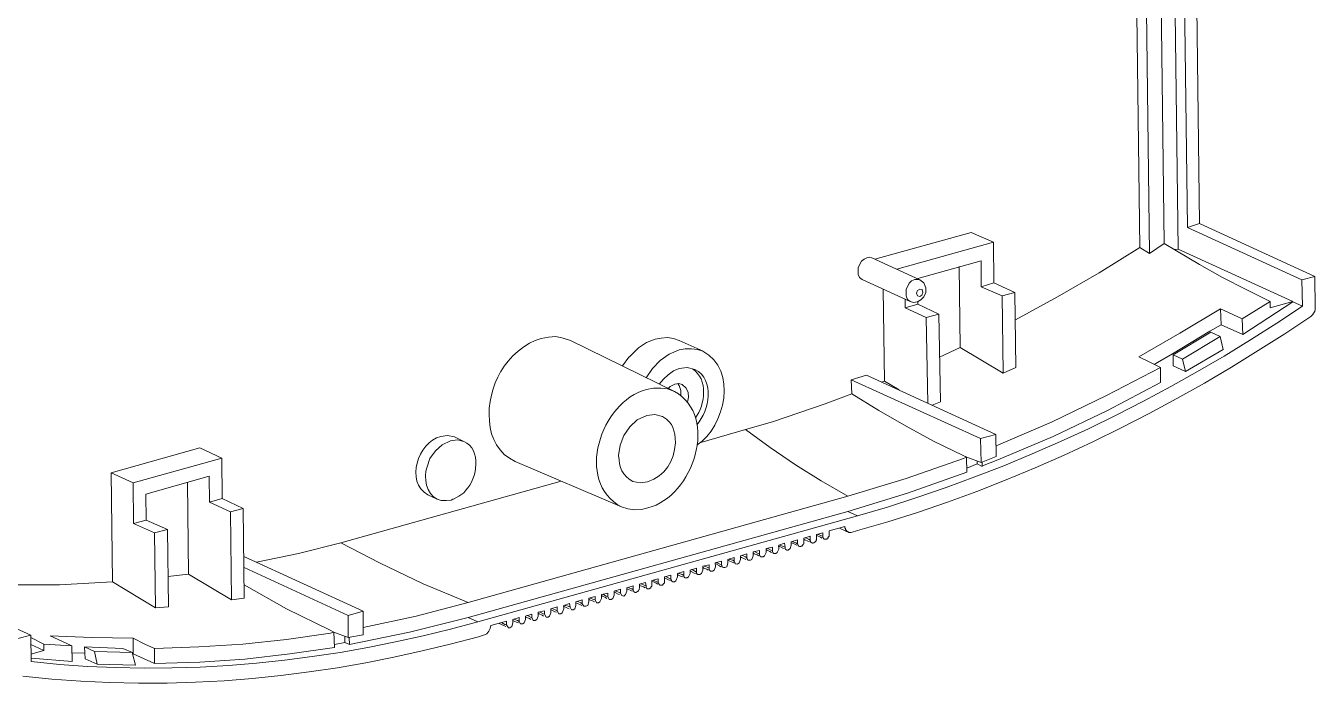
# Model space of a CAD drawing. Header units: millimetres. Extents: x 0 to 204, y 0 to 288.
# Drawn here: x 34.2 to 89.9, y 88.5 to 116.9 of the extents above; entities that cross this region are included whole.
import ezdxf

# ---------------------------------------------------------------- set-up
doc = ezdxf.new("R2010")
doc.units = ezdxf.units.MM

msp = doc.modelspace()

# ---------------------------------------------------------------- linework, layer by layer
at = {"color": 0, "lineweight": 0}
for points in [[(82.782833, 107.039833), (82.338333, 142.070667)], [(82.973333, 142.494), (83.417833, 107.463167)], [(84.0105, 107.230333), (83.566, 142.345833)], [(83.968167, 142.282333), (84.412667, 108.161667)], [(84.5185, 142.261167), (84.941833, 108.331)], [(82.3595, 107.293833), (81.915, 142.0495)], [(84.412667, 108.161667), (84.941833, 108.331)], [(84.412667, 108.161667), (89.365667, 105.896833)], [(89.916, 106.045), (84.941833, 108.331)], [(70.908333, 106.785833), (75.078167, 107.95)], [(76.030667, 107.526667), (71.860833, 106.3625)], [(75.078167, 107.95), (76.030667, 107.526667)], [(76.030667, 107.526667), (76.051833, 105.769833)], [(76.983167, 104.161167), (78.8035, 105.156), (80.602667, 106.193167), (82.3595, 107.293833)], [(82.3595, 107.293833), (82.782833, 107.039833)], [(82.782833, 107.039833), (83.417833, 107.463167)], [(83.417833, 107.463167), (83.947, 107.145667)], [(83.862333, 107.209167), (84.0105, 107.230333)], [(87.989833, 104.9655), (86.952667, 105.4735), (85.936667, 106.002667), (84.941833, 106.553), (83.947, 107.145667)], [(88.9635, 104.9655), (84.0105, 107.230333)], [(70.569667, 106.849333), (70.442667, 106.785833), (70.336833, 106.701167), (70.188667, 106.426), (70.188667, 106.129667), (70.252167, 106.002667), (70.358, 105.918)], [(70.781333, 106.849333), (70.6755, 106.8705), (70.569667, 106.849333)], [(70.781333, 106.849333), (72.855667, 105.896833)], [(72.771, 105.960333), (75.5015, 106.722333)], [(74.549, 106.468333), (74.591333, 102.975833)], [(75.5015, 106.722333), (75.5015, 105.6005)], [(70.358, 105.918), (72.432333, 104.9655)], [(72.644, 105.918), (72.495833, 105.8545), (72.39, 105.748667), (72.263, 105.4735), (72.263, 105.198333), (72.3265, 105.050167), (72.432333, 104.9655)], [(72.855667, 105.896833), (72.749833, 105.918), (72.644, 105.918)], [(72.749833, 104.944333), (72.898, 105.029), (73.025, 105.156), (73.109667, 105.3465), (73.109667, 105.558167), (73.025, 105.769833), (72.855667, 105.896833)], [(72.771, 105.960333), (72.771, 105.939167)], [(89.916, 106.045), (89.365667, 105.896833)], [(89.365667, 105.896833), (89.386833, 104.753833)], [(89.937167, 104.669167), (89.916, 106.045)], [(71.331667, 101.515333), (71.268167, 105.494667)], [(75.5015, 105.6005), (76.051833, 105.769833)], [(76.411667, 105.198333), (75.5015, 105.6005)], [(76.962, 105.3465), (76.051833, 105.769833)], [(76.962, 105.3465), (76.411667, 105.198333)], [(77.004333, 102.108), (76.962, 105.3465)], [(70.1675, 95.6945), (71.450579, 96.073786), (72.72335, 96.480042), (73.985682, 96.91283), (75.237446, 97.37171), (76.47851, 97.856245), (77.708745, 98.365996), (78.928021, 98.900523), (80.136206, 99.459389), (81.333172, 100.042153), (82.518787, 100.648378), (83.692922, 101.277626), (84.855447, 101.929456), (86.00623, 102.60343), (87.145143, 103.299111), (88.272054, 104.016058), (89.386833, 104.753833)], [(72.220667, 105.050167), (72.220667, 104.690333)], [(72.220667, 104.690333), (72.771, 104.8385)], [(72.432333, 104.9655), (72.5805, 104.923167), (72.749833, 104.944333)], [(72.771, 104.9655), (72.771, 104.8385)], [(73.681167, 104.415167), (72.771, 104.8385)], [(76.411667, 105.198333), (76.454, 101.854)], [(86.783333, 104.2035), (87.989833, 104.9655)], [(86.8045, 103.526167), (88.9635, 104.944333)], [(88.9635, 104.9655), (87.989833, 104.690333)], [(87.989833, 104.9655), (87.989833, 104.690333)], [(88.9635, 104.9655), (88.9635, 104.944333)], [(89.386833, 104.753833), (88.9635, 104.944333)], [(70.1675, 95.0595), (71.467104, 95.434708), (72.759489, 95.841594), (74.044032, 96.279166), (75.320112, 96.746434), (76.587107, 97.242407), (77.844396, 97.766094), (79.091357, 98.316506), (80.327368, 98.892651), (81.551807, 99.493539), (82.764054, 100.118178), (83.963486, 100.765579), (85.149482, 101.434751), (86.321419, 102.124703), (87.478677, 102.834445), (88.620633, 103.562985), (89.746667, 104.309333)], [(73.130833, 104.267), (72.220667, 104.690333)], [(73.681167, 104.415167), (73.130833, 104.267)], [(73.130833, 104.267), (73.194333, 100.562833)], [(73.744667, 100.626333), (73.681167, 104.415167)], [(82.317167, 102.573667), (84.095167, 103.589667), (85.852, 104.648)], [(85.873167, 103.9495), (85.852, 104.648)], [(85.852, 104.648), (86.381167, 104.394)], [(86.381167, 104.394), (86.783333, 104.2035)], [(86.8045, 103.526167), (86.783333, 104.2035)], [(89.746667, 104.309333), (89.8525, 104.415167), (89.8525, 104.436333), (89.894833, 104.478667), (89.894833, 104.499833), (89.916, 104.521), (89.916, 104.563333), (89.937167, 104.605667), (89.937167, 104.669167)], [(85.873167, 103.9495), (85.386333, 103.674333), (83.777667, 102.700667)], [(83.798833, 102.658333), (85.428667, 103.632)], [(85.428667, 103.632), (85.830833, 103.4415)], [(86.8045, 103.526167), (85.873167, 103.9495)], [(56.493833, 103.356833), (56.241121, 103.277434), (55.987338, 103.15489), (55.738128, 102.996793), (55.499132, 102.810733), (55.275996, 102.6043), (55.07436, 102.385085), (54.89987, 102.160677), (54.758167, 101.938667)], [(57.763833, 103.272167), (57.446333, 103.378), (57.128833, 103.4415), (56.811333, 103.420333), (56.493833, 103.356833)], [(57.763833, 103.272167), (62.251167, 101.070833)], [(61.425667, 103.335667), (61.044667, 103.1875), (60.706, 102.954667), (60.303833, 102.573667)], [(62.462833, 103.272167), (62.208833, 103.356833), (61.954833, 103.399167), (61.679667, 103.378), (61.425667, 103.335667)], [(62.462833, 103.272167), (63.5, 102.8065)], [(84.201, 102.467833), (85.830833, 103.4415)], [(85.830833, 103.4415), (85.957833, 102.891167)], [(60.0075, 102.1715), (60.282667, 102.5525), (60.282667, 102.573667), (60.303833, 102.573667)], [(62.462833, 102.87), (62.018333, 102.6795), (61.637333, 102.404333), (61.298667, 102.065667), (61.0235, 101.6635)], [(63.478833, 102.8065), (63.246, 102.891167), (62.992, 102.912333), (62.716833, 102.912333), (62.462833, 102.87)], [(63.224833, 98.7425), (63.445382, 98.916183), (63.648545, 99.122779), (63.8322, 99.357528), (63.994225, 99.615675), (64.132498, 99.89246), (64.244895, 100.183125), (64.329295, 100.482914), (64.383576, 100.787068), (64.405615, 101.090829), (64.393289, 101.389439), (64.344477, 101.678141), (64.257056, 101.952177), (64.128903, 102.206789), (63.957897, 102.437218), (63.741914, 102.638708), (63.478833, 102.8065)], [(73.702333, 102.5525), (74.591333, 102.975833)], [(74.591333, 102.975833), (76.454, 101.854)], [(82.317167, 102.573667), (82.825167, 102.319667)], [(83.777667, 102.700667), (83.1215, 102.319667), (82.973333, 102.235)], [(83.798833, 102.658333), (84.201, 102.467833)], [(83.798833, 102.1715), (83.798833, 102.658333)], [(84.328, 101.938667), (85.957833, 102.891167)], [(62.462833, 102.065667), (62.208833, 101.959833), (61.976, 101.7905), (61.7855, 101.6), (61.595, 101.388333)], [(63.140167, 102.023333), (62.8015, 102.108), (62.462833, 102.065667)], [(63.161333, 99.927833), (63.236782, 100.039797), (63.304781, 100.162942), (63.364543, 100.295455), (63.415284, 100.435519), (63.456216, 100.581319), (63.486554, 100.73104), (63.505512, 100.882866), (63.512303, 101.034982), (63.506143, 101.185573), (63.486244, 101.332823), (63.451821, 101.474916), (63.402088, 101.610038), (63.336258, 101.736372), (63.253547, 101.852105), (63.153167, 101.955419), (63.034333, 102.0445)], [(63.224833, 99.6315), (63.322555, 99.756607), (63.412235, 99.895246), (63.492653, 100.045214), (63.56259, 100.204306), (63.620826, 100.370322), (63.66614, 100.541057), (63.697312, 100.714309), (63.713122, 100.887874), (63.71235, 101.05955), (63.693776, 101.227134), (63.65618, 101.388422), (63.598342, 101.541213), (63.519042, 101.683302), (63.417059, 101.812487), (63.291174, 101.926565), (63.140167, 102.023333)], [(76.157667, 98.721333), (78.570667, 99.7585), (80.920167, 100.9015), (83.2485, 102.108)], [(76.454, 101.854), (77.004333, 102.108)], [(82.825167, 102.319667), (83.2485, 102.108)], [(83.2485, 102.108), (83.2485, 101.451833)], [(84.328, 101.938667), (83.798833, 102.1715)], [(84.328, 101.938667), (84.201, 102.467833)], [(54.737, 101.9175), (54.614829, 101.690037), (54.507395, 101.444526), (54.416165, 101.184417), (54.342605, 100.913158), (54.288182, 100.6342), (54.254363, 100.350991), (54.242613, 100.066981), (54.2544, 99.78562), (54.29119, 99.510356), (54.35445, 99.24464), (54.445646, 98.99192), (54.566245, 98.755646), (54.717713, 98.539268), (54.901517, 98.346235), (55.119124, 98.179996), (55.372, 98.044)], [(54.737, 101.9175), (54.758167, 101.9175), (54.758167, 101.938667)], [(62.272333, 101.388333), (62.441667, 101.4095), (62.589833, 101.367167)], [(62.462833, 101.324833), (62.441667, 101.346), (62.399333, 101.4095)], [(70.5485, 101.769333), (69.892333, 101.578833)], [(69.892333, 101.578833), (75.480333, 99.038833)], [(69.9135, 100.965), (69.892333, 101.578833)], [(70.5485, 101.769333), (76.1365, 99.208167)], [(71.204667, 101.473), (71.331667, 101.515333)], [(71.331667, 101.515333), (71.966667, 101.134333)], [(76.221167, 98.1075), (78.613, 99.1235), (80.9625, 100.245333), (83.2485, 101.451833)], [(61.044667, 101.1555), (60.861348, 101.097842), (60.683355, 101.024004), (60.51112, 100.934951), (60.345075, 100.83165), (60.185653, 100.715066), (60.033287, 100.586164), (59.888408, 100.445912), (59.751449, 100.295273), (59.622844, 100.135216), (59.503024, 99.966704), (59.392423, 99.790705), (59.291471, 99.608184), (59.200603, 99.420106), (59.120251, 99.227438), (59.050847, 99.031145), (58.992823, 98.832194), (58.946613, 98.631549), (58.912648, 98.430178), (58.891362, 98.229045), (58.883186, 98.029117), (58.888554, 97.831359), (58.907898, 97.636738), (58.94165, 97.446219), (58.990243, 97.260767), (59.05411, 97.081349), (59.133683, 96.908931), (59.229394, 96.744479), (59.341676, 96.588957), (59.470962, 96.443333), (59.617684, 96.308571), (59.782275, 96.185638), (59.965167, 96.0755)], [(62.251167, 101.070833), (61.954833, 101.176667), (61.6585, 101.219), (61.341, 101.219), (61.044667, 101.1555)], [(61.108167, 96.033167), (61.289424, 96.088371), (61.465478, 96.159935), (61.63591, 96.246883), (61.8003, 96.348238), (61.958231, 96.463023), (62.109284, 96.590262), (62.25304, 96.728979), (62.389081, 96.878196), (62.516988, 97.036938), (62.636342, 97.204228), (62.746726, 97.37909), (62.847719, 97.560546), (62.938905, 97.747621), (63.019864, 97.939338), (63.090177, 98.134721), (63.149427, 98.332793), (63.197194, 98.532577), (63.23306, 98.733097), (63.256607, 98.933377), (63.267415, 99.13244), (63.265066, 99.32931), (63.249142, 99.523009), (63.219224, 99.712562), (63.174893, 99.896993), (63.115731, 100.075324), (63.04132, 100.246579), (62.95124, 100.409782), (62.845074, 100.563956), (62.722401, 100.708124), (62.582805, 100.841311), (62.425867, 100.96254), (62.251167, 101.070833)], [(62.060667, 101.2825), (61.976, 101.197833)], [(62.060667, 101.2825), (62.272333, 101.388333)], [(62.462833, 101.324833), (62.526333, 101.113167), (62.526333, 100.9015)], [(62.589833, 101.367167), (62.759167, 101.219), (62.843833, 101.0285), (62.865, 100.816833), (62.822667, 100.605167)], [(69.9135, 100.965), (68.7705, 100.541667), (67.6275, 100.1395), (66.4845, 99.7585), (65.320333, 99.419833)], [(69.9135, 100.965), (71.077667, 100.245333), (72.263, 99.568), (73.4695, 98.911833), (74.697167, 98.319167)], [(73.384833, 100.478167), (73.744667, 100.626333)], [(61.065833, 100.033667), (60.6425, 99.843167), (60.325, 99.546833), (60.071, 99.165833), (59.901667, 98.7425), (59.838167, 98.298), (59.857148, 98.109892), (59.884915, 97.93772), (59.925324, 97.780357), (59.982232, 97.636674), (60.059497, 97.505542), (60.160975, 97.385832), (60.290524, 97.276417), (60.452, 97.176167)], [(61.743167, 99.991333), (61.4045, 100.076), (61.065833, 100.033667)], [(61.087, 97.155), (61.355796, 97.270257), (61.590932, 97.418839), (61.792383, 97.597857), (61.960125, 97.80442), (62.094132, 98.035639), (62.19438, 98.288624), (62.260845, 98.560485), (62.2935, 98.848333), (62.281472, 99.045353), (62.262825, 99.218915), (62.23276, 99.373014), (62.186476, 99.511644), (62.119175, 99.638797), (62.026056, 99.758467), (61.90232, 99.874648), (61.743167, 99.991333)], [(52.747333, 99.102333), (52.451, 99.165833), (52.154667, 99.1235)], [(63.394167, 98.8695), (65.320333, 99.419833)], [(69.744167, 96.541167), (68.594006, 97.198822), (67.479995, 97.899008), (66.392111, 98.639941), (65.320333, 99.419833)], [(76.1365, 99.208167), (75.480333, 99.038833)], [(76.157667, 98.255667), (76.1365, 99.208167)], [(41.740667, 98.636667), (37.9095, 97.557167)], [(41.740667, 98.636667), (42.693167, 98.192167)], [(52.154667, 99.1235), (51.97352, 99.059544), (51.804243, 98.965103), (51.648484, 98.84404), (51.507893, 98.700216), (51.384119, 98.537493), (51.278813, 98.359733), (51.193624, 98.170797), (51.1302, 97.974547), (51.090192, 97.774845), (51.075249, 97.575553), (51.087021, 97.380533), (51.127157, 97.193646), (51.197307, 97.018754), (51.29912, 96.859719), (51.434246, 96.720402), (51.604333, 96.604667)], [(52.578, 98.933), (52.218167, 98.763667), (51.921833, 98.509667), (51.689, 98.171), (51.562, 97.811167), (51.516595, 97.626442), (51.497805, 97.427686), (51.506748, 97.223358), (51.544537, 97.021915), (51.612292, 96.831816), (51.711126, 96.661519), (51.842157, 96.519483), (52.0065, 96.414167)], [(53.1495, 98.911833), (52.874333, 98.975333), (52.578, 98.933)], [(52.747333, 99.102333), (53.1495, 98.911833)], [(53.234167, 96.795167), (53.325055, 96.898383), (53.40775, 97.01695), (53.481259, 97.148409), (53.544589, 97.290301), (53.596749, 97.440169), (53.636747, 97.595552), (53.66359, 97.753992), (53.676285, 97.913031), (53.673842, 98.07021), (53.655268, 98.223069), (53.619569, 98.369151), (53.565756, 98.505996), (53.492834, 98.631145), (53.399812, 98.74214), (53.285698, 98.836523), (53.1495, 98.911833)], [(75.480333, 99.038833), (75.5015, 98.001667)], [(42.693167, 98.192167), (38.862, 97.112667)], [(42.693167, 98.192167), (42.714333, 96.435333)], [(69.744167, 96.541167), (72.263, 97.303167), (74.7395, 98.171)], [(74.697167, 98.319167), (74.8665, 98.2345)], [(75.5015, 98.001667), (74.887667, 98.2345), (74.697167, 98.319167)], [(74.7395, 98.171), (74.8665, 98.2345)], [(74.8665, 98.2345), (74.887667, 97.578333)], [(75.332167, 97.938167), (75.332167, 98.065167)], [(75.5015, 98.001667), (76.157667, 98.255667)], [(75.565, 97.8535), (76.221167, 98.1075)], [(37.9095, 97.557167), (37.973, 92.837)], [(37.9095, 97.557167), (38.862, 97.112667)], [(55.372, 98.044), (59.965167, 96.0755)], [(69.744167, 95.885), (72.3265, 96.668167), (74.887667, 97.578333)], [(74.887667, 97.747667), (75.332167, 97.938167)], [(75.332167, 97.938167), (75.543833, 97.832333)], [(75.543833, 97.832333), (75.543833, 98.001667)], [(75.543833, 97.832333), (75.565, 97.8535)], [(38.862, 97.112667), (38.883167, 95.355833)], [(39.412333, 96.625833), (42.142833, 97.409)], [(41.2115, 97.133833), (41.253833, 93.175667)], [(42.142833, 97.409), (42.164, 96.287167)], [(47.836667, 94.530333), (57.361667, 97.197333)], [(60.452, 97.176167), (60.7695, 97.112667), (61.087, 97.155)], [(39.412333, 96.625833), (39.4335, 95.504)], [(42.164, 96.287167), (42.714333, 96.435333)], [(43.6245, 96.012), (42.714333, 96.435333)], [(51.604333, 96.604667), (52.0065, 96.414167)], [(52.0065, 96.414167), (52.1335, 96.371833)], [(52.705, 96.414167), (52.683833, 96.414167), (52.599167, 96.371833)], [(52.705, 96.414167), (52.937833, 96.541167), (53.1495, 96.689333)], [(53.1495, 96.689333), (53.234167, 96.795167)], [(53.34, 91.948), (69.744167, 96.541167)], [(43.074167, 95.863833), (42.164, 96.287167)], [(43.074167, 95.863833), (43.6245, 96.012)], [(43.074167, 95.863833), (43.1165, 92.053833)], [(43.666833, 92.1385), (43.6245, 96.012)], [(52.1335, 96.371833), (52.175833, 96.350667)], [(52.175833, 96.350667), (52.3875, 96.350667), (52.599167, 96.371833)], [(69.744167, 95.885), (53.34, 91.291833)], [(59.965167, 96.0755), (60.240333, 95.990833), (60.536667, 95.9485), (60.833, 95.969667), (61.108167, 96.033167)], [(70.1675, 95.6945), (69.744167, 95.885)], [(38.883167, 95.355833), (39.4335, 95.504)], [(39.793333, 94.953667), (38.883167, 95.355833)], [(40.343667, 95.101833), (39.4335, 95.504)], [(70.1675, 95.6945), (53.763333, 91.101333)], [(39.793333, 94.953667), (40.343667, 95.101833)], [(39.793333, 94.953667), (39.835667, 91.715167)], [(40.386, 91.7575), (40.343667, 95.101833)], [(68.114333, 94.8055), (67.839167, 94.720833)], [(67.839167, 94.720833), (67.839167, 94.572667)], [(67.902667, 94.742), (67.923833, 94.742)], [(67.923833, 94.742), (68.050833, 94.6785)], [(68.114333, 94.8055), (68.114333, 94.636167)], [(68.3895, 94.720833), (68.3895, 94.657333), (68.368333, 94.636167), (68.368333, 94.615), (68.326, 94.572667), (68.326, 94.5515), (68.304833, 94.5515), (68.283667, 94.530333), (68.241333, 94.530333), (68.241333, 94.509167), (68.220167, 94.509167), (68.220167, 94.530333), (68.177833, 94.530333)], [(68.664667, 94.953667), (68.3895, 94.890167)], [(68.3895, 94.890167), (68.3895, 94.720833)], [(68.3895, 94.847833), (68.431833, 94.826667)], [(68.431833, 94.826667), (68.558833, 94.763167)], [(68.453, 94.890167), (68.474167, 94.890167)], [(68.474167, 94.890167), (68.601167, 94.826667)], [(68.558833, 94.763167), (68.622333, 94.720833)], [(68.601167, 94.826667), (68.664667, 94.8055)], [(68.664667, 94.953667), (68.664667, 94.8055)], [(68.728167, 94.6785), (68.707, 94.699667), (68.685833, 94.699667), (68.685833, 94.742), (68.664667, 94.742), (68.664667, 94.8055)], [(68.939833, 94.869), (68.939833, 94.8055), (68.8975, 94.763167), (68.8975, 94.742), (68.876333, 94.720833), (68.855167, 94.720833), (68.855167, 94.699667), (68.834, 94.6785), (68.728167, 94.6785)], [(69.617167, 95.228833), (68.939833, 95.038333)], [(68.939833, 95.038333), (68.939833, 94.869)], [(69.384333, 95.165333), (69.680667, 95.017167)], [(69.617167, 95.228833), (69.617167, 95.165333), (69.638333, 95.165333), (69.638333, 95.101833), (69.680667, 95.0595), (69.680667, 95.038333), (69.701833, 95.038333), (69.701833, 95.017167), (69.723, 95.017167), (69.744167, 94.996)], [(69.744167, 94.996), (69.765333, 94.996), (69.765333, 94.974833), (69.892333, 94.974833)], [(69.892333, 94.974833), (70.1675, 95.0595)], [(44.196, 93.683667), (46.016333, 94.064667), (47.836667, 94.530333)], [(47.836667, 94.530333), (49.508833, 93.6625), (51.392667, 92.752333), (53.34, 91.948)], [(65.934167, 94.191667), (65.659, 94.128167)], [(65.934167, 94.191667), (65.934167, 94.0435)], [(66.4845, 94.339833), (66.209333, 94.276333)], [(66.209333, 94.276333), (66.209333, 94.107)], [(66.209333, 94.234), (66.251667, 94.212833)], [(66.251667, 94.212833), (66.378667, 94.149333)], [(66.272833, 94.276333), (66.294, 94.276333)], [(66.294, 94.276333), (66.421, 94.212833)], [(66.421, 94.212833), (66.4845, 94.191667)], [(66.4845, 94.339833), (66.4845, 94.191667)], [(66.548, 94.064667), (66.526833, 94.064667), (66.526833, 94.085833), (66.505667, 94.085833), (66.505667, 94.107), (66.4845, 94.128167), (66.4845, 94.191667)], [(66.759667, 94.255167), (66.696167, 94.107), (66.632667, 94.064667), (66.548, 94.064667)], [(66.7385, 94.382167), (66.802, 94.361)], [(67.013667, 94.509167), (66.759667, 94.4245)], [(66.759667, 94.4245), (66.759667, 94.255167)], [(66.802, 94.361), (66.929, 94.2975)], [(66.823167, 94.445667), (66.823167, 94.4245)], [(66.823167, 94.4245), (66.950167, 94.361)], [(66.929, 94.2975), (66.9925, 94.276333)], [(66.950167, 94.361), (67.034833, 94.339833)], [(67.013667, 94.509167), (67.034833, 94.339833)], [(67.098333, 94.212833), (67.077167, 94.234), (67.056, 94.234), (67.056, 94.255167), (67.034833, 94.276333), (67.034833, 94.339833)], [(67.288833, 94.4245), (67.2465, 94.276333), (67.161833, 94.212833), (67.098333, 94.212833)], [(67.564, 94.657333), (67.288833, 94.572667)], [(67.288833, 94.572667), (67.288833, 94.4245)], [(67.288833, 94.530333), (67.352333, 94.509167)], [(67.352333, 94.593833), (67.3735, 94.572667)], [(67.352333, 94.509167), (67.479333, 94.445667)], [(67.3735, 94.572667), (67.5005, 94.530333)], [(67.479333, 94.445667), (67.542833, 94.4245)], [(67.5005, 94.530333), (67.564, 94.488)], [(67.564, 94.657333), (67.564, 94.488)], [(67.6275, 94.382167), (67.606333, 94.382167), (67.606333, 94.403333), (67.585167, 94.4245), (67.585167, 94.466833), (67.564, 94.466833), (67.564, 94.488)], [(67.839167, 94.572667), (67.839167, 94.488), (67.818, 94.466833), (67.818, 94.445667), (67.7545, 94.382167), (67.712167, 94.382167), (67.712167, 94.361), (67.648667, 94.361), (67.6275, 94.382167)], [(67.839167, 94.6785), (67.8815, 94.657333)], [(67.8815, 94.657333), (68.0085, 94.593833)], [(68.0085, 94.593833), (68.093167, 94.572667)], [(68.050833, 94.6785), (68.114333, 94.636167)], [(68.177833, 94.530333), (68.156667, 94.5515), (68.1355, 94.5515), (68.1355, 94.593833), (68.114333, 94.615), (68.114333, 94.636167)], [(43.645667, 93.937667), (48.810333, 91.567)], [(64.283167, 93.726), (64.008, 93.6625)], [(64.008, 93.6625), (64.029167, 93.493167)], [(64.008, 93.620167), (64.0715, 93.599)], [(64.0715, 93.6625), (64.092667, 93.6625)], [(64.0715, 93.599), (64.1985, 93.5355)], [(64.092667, 93.6625), (64.219667, 93.599)], [(64.219667, 93.599), (64.283167, 93.577833)], [(64.283167, 93.726), (64.283167, 93.577833)], [(64.558333, 93.641333), (64.516, 93.493167), (64.431333, 93.450833), (64.367833, 93.450833)], [(64.8335, 93.895333), (64.558333, 93.810667)], [(64.558333, 93.810667), (64.558333, 93.641333)], [(64.558333, 93.768333), (64.621833, 93.747167)], [(64.621833, 93.831833), (64.643, 93.810667)], [(64.621833, 93.747167), (64.748833, 93.683667)], [(64.643, 93.810667), (64.77, 93.768333)], [(64.748833, 93.683667), (64.812333, 93.6625)], [(64.77, 93.768333), (64.8335, 93.726)], [(64.8335, 93.895333), (64.8335, 93.726)], [(64.897, 93.620167), (64.875833, 93.620167), (64.875833, 93.641333), (64.854667, 93.641333), (64.854667, 93.683667), (64.8335, 93.683667), (64.8335, 93.726)], [(65.108667, 93.810667), (65.045167, 93.6625), (64.981667, 93.599), (64.897, 93.620167)], [(65.383833, 94.0435), (65.108667, 93.958833)], [(65.108667, 93.958833), (65.108667, 93.810667)], [(65.108667, 93.9165), (65.151, 93.895333)], [(65.151, 93.895333), (65.278, 93.831833)], [(65.172167, 93.98), (65.193333, 93.98)], [(65.193333, 93.98), (65.320333, 93.9165)], [(65.278, 93.831833), (65.3415, 93.810667)], [(65.320333, 93.9165), (65.383833, 93.874167)], [(65.383833, 94.0435), (65.383833, 93.874167)], [(65.447333, 93.768333), (65.426167, 93.768333), (65.426167, 93.7895), (65.405, 93.7895), (65.405, 93.831833), (65.383833, 93.831833), (65.383833, 93.874167)], [(65.659, 93.958833), (65.5955, 93.810667), (65.532, 93.768333), (65.447333, 93.768333)], [(65.659, 94.128167), (65.659, 93.958833)], [(65.659, 94.085833), (65.701333, 94.0435)], [(65.701333, 94.0435), (65.828333, 94.001167)], [(65.7225, 94.128167), (65.743667, 94.128167)], [(65.743667, 94.128167), (65.870667, 94.064667)], [(65.828333, 94.001167), (65.891833, 93.958833)], [(65.870667, 94.064667), (65.934167, 94.0435)], [(65.997667, 93.9165), (65.9765, 93.9165), (65.9765, 93.937667), (65.955333, 93.937667), (65.955333, 93.958833), (65.934167, 93.98), (65.934167, 94.0435)], [(66.209333, 94.107), (66.145833, 93.958833), (66.082333, 93.9165), (65.997667, 93.9165)], [(66.378667, 94.149333), (66.442167, 94.107)], [(40.364833, 93.069833), (41.253833, 93.175667)], [(41.253833, 93.175667), (43.1165, 92.053833)], [(43.666833, 93.450833), (48.154167, 91.3765)], [(62.103, 93.133333), (61.827833, 93.048667)], [(61.827833, 93.048667), (61.827833, 92.879333)], [(61.891333, 93.069833), (61.9125, 93.048667)], [(61.9125, 93.048667), (62.0395, 92.985167)], [(62.103, 93.133333), (62.103, 92.964)], [(62.378167, 93.048667), (62.314667, 92.879333), (62.251167, 92.837), (62.1665, 92.837)], [(62.653333, 93.2815), (62.378167, 93.196833)], [(62.378167, 93.196833), (62.378167, 93.048667)], [(62.378167, 93.1545), (62.4205, 93.133333)], [(62.4205, 93.133333), (62.5475, 93.069833)], [(62.441667, 93.218), (62.462833, 93.196833)], [(62.462833, 93.196833), (62.589833, 93.1545)], [(62.5475, 93.069833), (62.611, 93.048667)], [(62.589833, 93.1545), (62.653333, 93.112167)], [(62.653333, 93.2815), (62.653333, 93.112167)], [(62.716833, 93.006333), (62.695667, 93.006333), (62.695667, 93.0275), (62.6745, 93.0275), (62.6745, 93.048667), (62.653333, 93.069833), (62.653333, 93.112167)], [(62.9285, 93.196833), (62.865, 93.048667), (62.8015, 93.006333), (62.716833, 93.006333)], [(63.203667, 93.429667), (62.9285, 93.345)], [(62.9285, 93.345), (62.9285, 93.196833)], [(62.9285, 93.302667), (62.970833, 93.2815)], [(62.970833, 93.2815), (63.097833, 93.218)], [(62.992, 93.366167), (63.013167, 93.366167)], [(63.013167, 93.366167), (63.140167, 93.302667)], [(63.097833, 93.218), (63.161333, 93.196833)], [(63.140167, 93.302667), (63.203667, 93.260333)], [(63.203667, 93.429667), (63.203667, 93.260333)], [(63.267167, 93.1545), (63.246, 93.1545), (63.246, 93.175667), (63.224833, 93.175667), (63.224833, 93.196833), (63.203667, 93.218), (63.203667, 93.260333)], [(63.478833, 93.345), (63.415333, 93.196833), (63.351833, 93.1545), (63.267167, 93.1545)], [(63.754, 93.577833), (63.478833, 93.514333)], [(63.478833, 93.514333), (63.478833, 93.345)], [(63.478833, 93.472), (63.521167, 93.429667)], [(63.521167, 93.429667), (63.648167, 93.387333)], [(63.542333, 93.514333), (63.5635, 93.514333)], [(63.5635, 93.514333), (63.6905, 93.450833)], [(63.648167, 93.387333), (63.711667, 93.345)], [(63.6905, 93.450833), (63.754, 93.429667)], [(63.754, 93.577833), (63.754, 93.429667)], [(63.8175, 93.302667), (63.796333, 93.302667), (63.796333, 93.323833), (63.775167, 93.323833), (63.775167, 93.345), (63.754, 93.345), (63.754, 93.429667)], [(64.029167, 93.493167), (63.965667, 93.345), (63.902167, 93.302667), (63.8175, 93.302667)], [(64.1985, 93.5355), (64.262, 93.493167)], [(64.367833, 93.450833), (64.346667, 93.472), (64.3255, 93.472), (64.3255, 93.493167), (64.304333, 93.493167), (64.304333, 93.556667), (64.283167, 93.556667), (64.283167, 93.577833)], [(34.438167, 90.529833), (29.464, 92.794667)], [(31.115, 92.815833), (33.401, 92.71), (35.687, 92.71), (37.973, 92.837)], [(37.973, 92.837), (39.835667, 91.715167)], [(43.666833, 92.71), (45.487167, 91.672833), (47.371, 90.7415)], [(59.922833, 92.5195), (59.647667, 92.434833)], [(59.922833, 92.5195), (59.922833, 92.350167)], [(60.473167, 92.667667), (60.198, 92.583)], [(60.198, 92.583), (60.198, 92.434833)], [(60.198, 92.540667), (60.240333, 92.5195)], [(60.240333, 92.5195), (60.367333, 92.456)], [(60.2615, 92.604167), (60.282667, 92.583)], [(60.282667, 92.583), (60.409667, 92.540667)], [(60.409667, 92.540667), (60.473167, 92.498333)], [(60.473167, 92.667667), (60.473167, 92.498333)], [(60.536667, 92.3925), (60.5155, 92.3925), (60.494333, 92.413667), (60.494333, 92.434833), (60.473167, 92.434833), (60.473167, 92.498333)], [(60.748333, 92.583), (60.748333, 92.561833), (60.727167, 92.540667), (60.727167, 92.498333), (60.706, 92.477167), (60.706, 92.456), (60.684833, 92.456), (60.684833, 92.434833), (60.663667, 92.413667), (60.6425, 92.413667), (60.621333, 92.3925), (60.600167, 92.3925), (60.600167, 92.371333), (60.557833, 92.371333), (60.536667, 92.3925)], [(60.727167, 92.688833), (60.790667, 92.667667)], [(61.002333, 92.815833), (60.748333, 92.731167)], [(60.748333, 92.731167), (60.748333, 92.583)], [(60.790667, 92.752333), (60.811833, 92.752333)], [(60.790667, 92.667667), (60.917667, 92.625333)], [(60.811833, 92.752333), (60.938833, 92.688833)], [(60.917667, 92.625333), (60.981167, 92.583)], [(60.938833, 92.688833), (61.0235, 92.667667)], [(61.002333, 92.815833), (61.0235, 92.667667)], [(61.087, 92.540667), (61.065833, 92.540667), (61.065833, 92.561833), (61.044667, 92.561833), (61.044667, 92.583), (61.0235, 92.583), (61.0235, 92.667667)], [(61.2775, 92.731167), (61.2775, 92.6465), (61.235167, 92.604167), (61.235167, 92.583), (61.214, 92.561833), (61.192833, 92.561833), (61.171667, 92.540667), (61.087, 92.540667)], [(61.552667, 92.964), (61.2775, 92.9005)], [(61.2775, 92.9005), (61.2775, 92.731167)], [(61.2775, 92.858167), (61.341, 92.837)], [(61.341, 92.9005), (61.362167, 92.9005)], [(61.341, 92.837), (61.468, 92.7735)], [(61.362167, 92.9005), (61.489167, 92.837)], [(61.468, 92.7735), (61.5315, 92.731167)], [(61.489167, 92.837), (61.552667, 92.815833)], [(61.552667, 92.964), (61.552667, 92.815833)], [(61.616167, 92.688833), (61.616167, 92.71), (61.595, 92.71), (61.595, 92.731167), (61.573833, 92.731167), (61.573833, 92.7735), (61.552667, 92.794667), (61.552667, 92.815833)], [(61.827833, 92.879333), (61.81553, 92.79718), (61.764333, 92.731167), (61.731012, 92.697118), (61.707051, 92.687378), (61.674689, 92.688949), (61.616167, 92.688833)], [(61.827833, 93.006333), (61.9125, 92.964)], [(61.9125, 92.964), (61.997167, 92.921667)], [(61.997167, 92.921667), (62.081833, 92.9005)], [(62.0395, 92.985167), (62.103, 92.964)], [(62.1665, 92.837), (62.1665, 92.858167), (62.145333, 92.858167), (62.145333, 92.879333), (62.124167, 92.879333), (62.124167, 92.921667), (62.103, 92.921667), (62.103, 92.964)], [(43.1165, 92.053833), (43.666833, 92.1385)], [(48.810333, 90.8685), (51.096333, 91.355333), (53.34, 91.948)], [(58.271833, 92.053833), (57.996667, 91.969167)], [(57.996667, 91.969167), (57.996667, 91.821)], [(57.996667, 91.926833), (58.060167, 91.905667)], [(58.060167, 91.990333), (58.081333, 91.990333)], [(58.081333, 91.990333), (58.208333, 91.926833)], [(58.208333, 91.926833), (58.271833, 91.8845)], [(58.271833, 92.053833), (58.271833, 91.8845)], [(58.547, 91.969167), (58.504667, 91.821), (58.42, 91.778667), (58.335333, 91.778667)], [(58.822167, 92.202), (58.547, 92.1385)], [(58.547, 92.1385), (58.547, 91.969167)], [(58.547, 92.096167), (58.589333, 92.053833)], [(58.589333, 92.053833), (58.716333, 92.0115)], [(58.6105, 92.1385), (58.631667, 92.1385)], [(58.631667, 92.1385), (58.758667, 92.075)], [(58.716333, 92.0115), (58.801, 91.969167)], [(58.758667, 92.075), (58.822167, 92.053833)], [(58.822167, 92.202), (58.822167, 92.053833)], [(58.885667, 91.926833), (58.822167, 92.053833)], [(59.097333, 92.117333), (59.033833, 91.969167), (58.970333, 91.926833), (58.885667, 91.926833)], [(59.3725, 92.350167), (59.097333, 92.286667)], [(59.097333, 92.286667), (59.097333, 92.117333)], [(59.097333, 92.244333), (59.139667, 92.223167)], [(59.139667, 92.223167), (59.266667, 92.159667)], [(59.160833, 92.286667), (59.182, 92.286667)], [(59.182, 92.286667), (59.309, 92.223167)], [(59.266667, 92.159667), (59.330167, 92.117333)], [(59.309, 92.223167), (59.3725, 92.202)], [(59.3725, 92.350167), (59.3725, 92.202)], [(59.436, 92.075), (59.3725, 92.202)], [(59.647667, 92.2655), (59.584167, 92.117333), (59.520667, 92.075), (59.436, 92.075)], [(59.647667, 92.434833), (59.647667, 92.2655)], [(59.647667, 92.3925), (59.69, 92.371333)], [(59.69, 92.371333), (59.817, 92.307833)], [(59.711167, 92.456), (59.732333, 92.434833)], [(59.732333, 92.434833), (59.859333, 92.371333)], [(59.817, 92.307833), (59.8805, 92.286667)], [(59.859333, 92.371333), (59.922833, 92.350167)], [(59.986333, 92.244333), (59.922833, 92.350167)], [(60.198, 92.434833), (60.1345, 92.286667), (60.071, 92.223167), (59.986333, 92.244333)], [(60.367333, 92.456), (60.430833, 92.434833)], [(39.835667, 91.715167), (40.386, 91.7575)], [(48.810333, 91.567), (48.154167, 91.3765)], [(48.154167, 91.3765), (48.154167, 90.424)], [(48.810333, 90.551), (48.810333, 91.567)], [(56.091667, 91.44), (55.8165, 91.355333)], [(55.88, 91.3765), (55.901167, 91.3765)], [(55.901167, 91.3765), (56.028167, 91.313)], [(56.091667, 91.44), (56.091667, 91.291833)], [(56.642, 91.588167), (56.366833, 91.524667)], [(56.366833, 91.524667), (56.366833, 91.355333)], [(56.366833, 91.482333), (56.409167, 91.461167)], [(56.409167, 91.461167), (56.536167, 91.397667)], [(56.430333, 91.524667), (56.4515, 91.524667)], [(56.4515, 91.524667), (56.5785, 91.461167)], [(56.536167, 91.397667), (56.599667, 91.355333)], [(56.5785, 91.461167), (56.642, 91.44)], [(56.642, 91.588167), (56.642, 91.44)], [(56.7055, 91.313), (56.642, 91.44)], [(56.917167, 91.5035), (56.853667, 91.355333), (56.790167, 91.313), (56.7055, 91.313)], [(57.192333, 91.7575), (56.917167, 91.672833)], [(56.917167, 91.672833), (56.917167, 91.5035)], [(56.917167, 91.6305), (56.9595, 91.609333)], [(56.9595, 91.609333), (57.0865, 91.545833)], [(56.980667, 91.694), (57.001833, 91.672833)], [(57.001833, 91.672833), (57.128833, 91.609333)], [(57.0865, 91.545833), (57.15, 91.524667)], [(57.128833, 91.609333), (57.192333, 91.588167)], [(57.192333, 91.7575), (57.192333, 91.588167)], [(57.255833, 91.461167), (57.192333, 91.588167)], [(57.4675, 91.672833), (57.404, 91.5035), (57.3405, 91.461167), (57.255833, 91.461167)], [(57.446333, 91.778667), (57.509833, 91.7575)], [(57.7215, 91.905667), (57.4675, 91.821)], [(57.4675, 91.821), (57.4675, 91.672833)], [(57.509833, 91.7575), (57.636833, 91.694)], [(57.531, 91.842167), (57.531, 91.821)], [(57.531, 91.821), (57.658, 91.778667)], [(57.636833, 91.694), (57.700333, 91.672833)], [(57.658, 91.778667), (57.742667, 91.736333)], [(57.7215, 91.905667), (57.742667, 91.736333)], [(57.806167, 91.6305), (57.742667, 91.736333)], [(57.996667, 91.821), (57.954333, 91.672833), (57.869667, 91.6305), (57.806167, 91.6305)], [(58.060167, 91.905667), (58.187167, 91.842167)], [(58.187167, 91.842167), (58.250667, 91.821)], [(58.335333, 91.778667), (58.271833, 91.8845)], [(34.459333, 89.386833), (35.679705, 89.267554), (36.899463, 89.181186), (38.118345, 89.127147), (39.336084, 89.104854), (40.552415, 89.113723), (41.767073, 89.153173), (42.979794, 89.22262), (44.190311, 89.321481), (45.398361, 89.449174), (46.603677, 89.605115), (47.805995, 89.788721), (49.00505, 89.99941), (50.200576, 90.236599), (51.392309, 90.499704), (52.579983, 90.788143), (53.763333, 91.101333)], [(48.217667, 90.127667), (50.8, 90.656833), (53.34, 91.291833)], [(53.763333, 91.101333), (53.34, 91.291833)], [(54.0385, 90.551), (54.144333, 90.593333), (54.229, 90.699167), (54.2925, 90.826167), (54.313667, 90.953167)], [(54.991, 91.143667), (54.313667, 90.953167)], [(54.6735, 91.037833), (54.906333, 90.932)], [(54.779333, 91.080167), (54.9275, 90.9955)], [(54.906333, 90.932), (54.969833, 90.910833)], [(54.9275, 90.9955), (54.991, 90.974333)], [(54.991, 91.143667), (54.991, 90.974333)], [(55.075667, 90.847333), (54.991, 90.974333)], [(55.266167, 91.059), (55.223833, 90.910833), (55.139167, 90.847333), (55.075667, 90.847333)], [(55.541333, 91.291833), (55.266167, 91.207167)], [(55.266167, 91.207167), (55.266167, 91.059)], [(55.266167, 91.164833), (55.329667, 91.143667)], [(55.329667, 91.228333), (55.350833, 91.207167)], [(55.329667, 91.143667), (55.456667, 91.080167)], [(55.350833, 91.207167), (55.477833, 91.164833)], [(55.456667, 91.080167), (55.520167, 91.059)], [(55.477833, 91.164833), (55.541333, 91.1225)], [(55.541333, 91.291833), (55.541333, 91.1225)], [(55.604833, 91.016667), (55.541333, 91.1225)], [(55.8165, 91.207167), (55.753, 91.059), (55.6895, 91.016667), (55.604833, 91.016667)], [(55.8165, 91.355333), (55.8165, 91.207167)], [(55.8165, 91.313), (55.858833, 91.291833)], [(55.858833, 91.291833), (55.985833, 91.2495)], [(55.985833, 91.2495), (56.049333, 91.207167)], [(56.028167, 91.313), (56.091667, 91.291833)], [(56.155167, 91.164833), (56.091667, 91.291833)], [(56.366833, 91.355333), (56.303333, 91.207167), (56.239833, 91.164833), (56.155167, 91.164833)], [(33.887833, 90.381667), (34.438167, 90.529833)], [(53.7845, 90.466333), (52.568284, 90.143272), (51.351497, 89.847066), (50.13386, 89.578129), (48.915092, 89.336877), (47.694912, 89.123721), (46.473039, 88.939078), (45.249194, 88.783359), (44.023095, 88.65698), (42.794462, 88.560354), (41.563013, 88.493896), (40.32847, 88.458018), (39.09055, 88.453135), (37.848974, 88.479662), (36.603461, 88.538011), (35.35373, 88.628597), (34.0995, 88.751833)], [(34.459333, 89.386833), (34.438167, 90.529833)], [(34.438167, 90.424), (35.009667, 90.148833)], [(35.284833, 90.508667), (37.084, 90.424), (38.862, 90.402833)], [(35.284833, 90.508667), (35.814, 90.254667)], [(35.814, 90.254667), (36.216167, 90.064167)], [(38.862, 89.7255), (38.862, 90.402833)], [(38.862, 90.402833), (39.37, 90.148833)], [(39.793333, 89.958333), (41.698333, 90.021833), (43.603333, 90.148833), (45.487167, 90.339333), (47.392167, 90.6145)], [(47.371, 90.7415), (47.540333, 90.656833)], [(48.154167, 90.424), (47.540333, 90.656833), (47.371, 90.7415)], [(47.392167, 90.6145), (47.540333, 90.656833)], [(47.540333, 90.656833), (47.5615, 90.000667)], [(48.006, 90.212333), (48.006, 90.4875)], [(48.154167, 90.424), (48.810333, 90.551)], [(48.217667, 90.127667), (48.1965, 90.424)], [(54.0385, 90.551), (53.7845, 90.466333)], [(35.009667, 89.873667), (34.438167, 90.127667)], [(34.438167, 89.704333), (35.009667, 89.873667)], [(35.009667, 89.873667), (35.009667, 90.148833)], [(35.009667, 90.148833), (36.216167, 90.064167)], [(36.216167, 90.064167), (36.237333, 89.386833)], [(36.237333, 89.767833), (36.7665, 89.746667)], [(36.787667, 89.513833), (36.7665, 90.021833)], [(36.7665, 90.021833), (37.189833, 89.831333)], [(36.7665, 90.021833), (38.4175, 89.958333)], [(37.189833, 89.831333), (38.840833, 89.789)], [(37.316833, 89.281), (37.189833, 89.831333)], [(38.4175, 89.958333), (38.840833, 89.789)], [(38.840833, 89.789), (38.840833, 89.7255), (38.967833, 89.238667)], [(38.862, 89.7255), (38.840833, 89.7255)], [(39.793333, 89.302167), (38.862, 89.7255)], [(39.37, 90.148833), (39.793333, 89.958333)], [(39.793333, 89.302167), (41.740667, 89.365667), (43.688, 89.492667), (45.635333, 89.7255), (47.5615, 90.000667)], [(39.793333, 89.302167), (39.793333, 89.958333)], [(47.5615, 90.127667), (48.006, 90.212333)], [(48.006, 90.212333), (48.217667, 90.127667)], [(34.438167, 89.535), (34.459333, 89.535)], [(34.459333, 89.535), (36.237333, 89.386833)], [(37.316833, 89.281), (36.787667, 89.513833)], [(37.316833, 89.281), (38.967833, 89.238667)]]:
    msp.add_lwpolyline(points, dxfattribs=at)
msp.add_lwpolyline([(72.855667, 105.177167), (72.940333, 105.240667), (72.982667, 105.3465), (72.9615, 105.4735), (72.855667, 105.494667), (72.749833, 105.431167), (72.7075, 105.325333), (72.749833, 105.198333)], close=True, dxfattribs=at)

doc.saveas('drawing.dxf')
